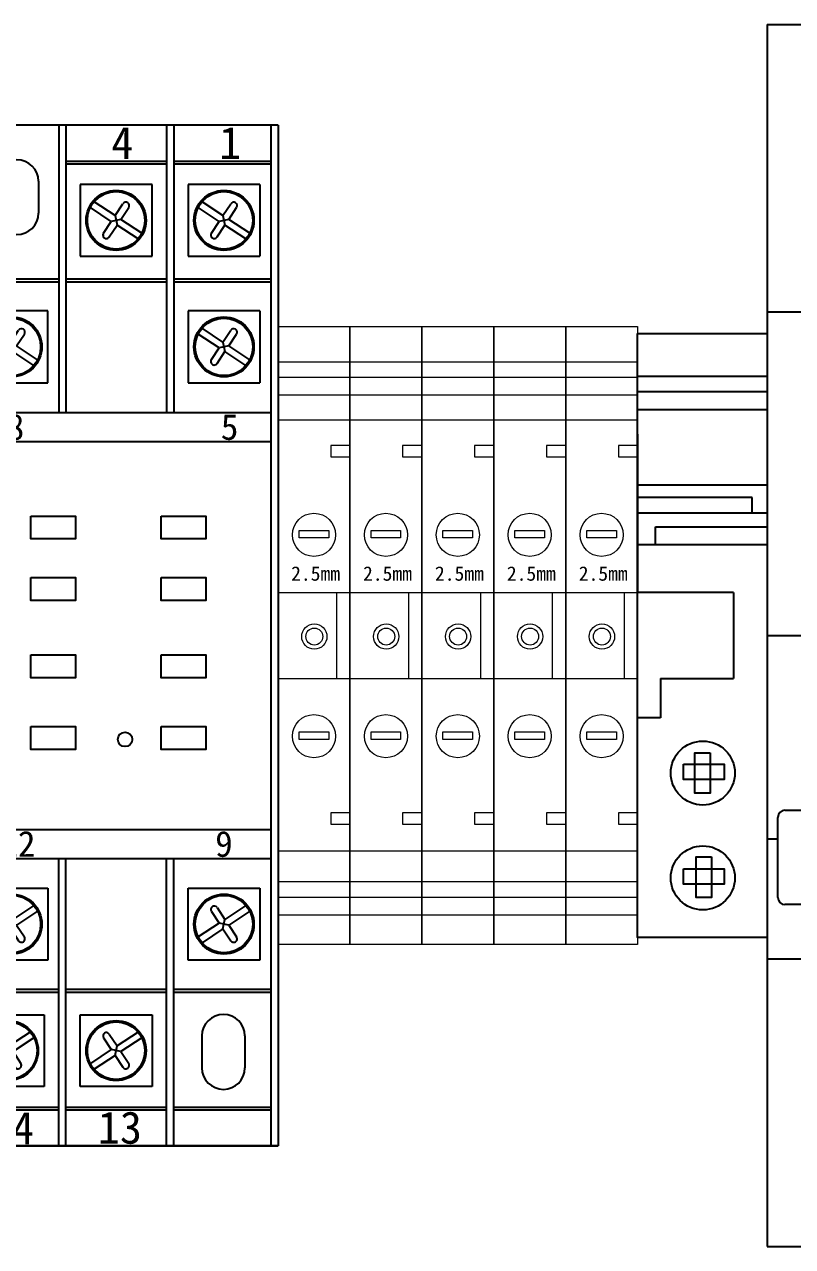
# Model space of a CAD drawing. Extents: x 965004 to 965704, y 79545 to 81545.
# Drawn here: x 965224.3 to 965277.7, y 80040.1 to 80125.1 of the extents above; entities that cross this region are included whole.
import ezdxf

# ---------------------------------------------------------------- set-up
doc = ezdxf.new("R2010")
doc.units = 0
doc.header["$MEASUREMENT"] = 0
doc.layers.add('LY-JS-YQJ', color=7, linetype='Continuous')
doc.layers.add('LY-二次控制图', color=7, linetype='Continuous', lineweight=18)

# ---------------------------------------------------------------- blocks, each defined once
blk = doc.blocks.new('HH52P')
at = {"layer": 'LY-JS-YQJ'}
for p, q in [((0, 71), (0, 0)), ((21.996, 71), (0, 71)), ((0, 71), (0, 68.5)), ((0.5, 71), (0.5, 0)), ((6.75, 71), (6.75, 51)), ((7.25, 71), (7.25, 51)), ((14.25, 71), (14.25, 51)), ((14.75, 71), (14.75, 51)), ((21.496, 71), (21.496, 0)), ((21.996, 71), (21.996, 0)), ((7.25, 68.5), (14.25, 68.5)), ((7.25, 68.3), (14.25, 68.3)), ((14.75, 68.5), (21.496, 68.5)), ((14.75, 68.3), (21.496, 68.3)), ((2.337, 67.092), (2.337, 64.879)), ((5.337, 67.092), (5.337, 64.879)), ((8.236, 66.873), (8.236, 61.873)), ((13.236, 66.873), (8.236, 66.873)), ((13.236, 61.873), (13.236, 66.873)), ((20.736, 66.873), (15.736, 66.873)), ((15.736, 66.873), (15.736, 61.873)), ((20.736, 66.873), (20.736, 61.873)), ((10.668, 64.705), (9.211, 65.666)), ((10.668, 64.705), (11.21, 65.527)), ((18.168, 64.705), (16.711, 65.666)), ((18.168, 64.705), (18.71, 65.527)), ((10.404, 64.305), (8.947, 65.266)), ((10.668, 64.705), (10.805, 64.04)), ((11.069, 64.441), (11.611, 65.263)), ((17.904, 64.305), (16.447, 65.266)), ((18.168, 64.705), (18.305, 64.04)), ((18.569, 64.441), (19.111, 65.263)), ((9.862, 63.483), (10.404, 64.305)), ((10.263, 63.219), (10.805, 64.04)), ((11.069, 64.441), (10.404, 64.305)), ((12.262, 63.079), (10.805, 64.04)), ((12.526, 63.48), (11.069, 64.441)), ((17.362, 63.483), (17.904, 64.305)), ((17.763, 63.219), (18.305, 64.04)), ((18.569, 64.441), (17.904, 64.305)), ((19.762, 63.079), (18.305, 64.04)), ((20.026, 63.48), (18.569, 64.441)), ((8.236, 61.873), (13.236, 61.873)), ((15.736, 61.873), (20.736, 61.873)), ((0.5, 60.304), (6.75, 60.304)), ((0.5, 60.104), (6.75, 60.104)), ((7.25, 60.304), (14.25, 60.304)), ((7.25, 60.104), (14.25, 60.104)), ((14.75, 60.304), (21.496, 60.304)), ((14.75, 60.104), (21.496, 60.104)), ((0.986, 58.075), (0.986, 53.075)), ((5.986, 58.075), (0.986, 58.075)), ((5.986, 53.075), (5.986, 58.075)), ((15.736, 58.075), (15.736, 53.075)), ((20.736, 58.075), (15.736, 58.075)), ((20.736, 58.075), (20.736, 53.075)), ((3.154, 55.507), (1.697, 56.468)), ((3.418, 55.907), (1.961, 56.868)), ((3.418, 55.907), (3.96, 56.729)), ((3.819, 55.643), (4.361, 56.465)), ((17.904, 55.507), (16.447, 56.468)), ((18.168, 55.907), (16.711, 56.868)), ((18.168, 55.907), (18.71, 56.729)), ((18.569, 55.643), (19.111, 56.465)), ((2.612, 54.685), (3.154, 55.507)), ((3.819, 55.643), (3.154, 55.507)), ((3.418, 55.907), (3.555, 55.242)), ((5.276, 54.682), (3.819, 55.643)), ((17.362, 54.685), (17.904, 55.507)), ((18.569, 55.643), (17.904, 55.507)), ((18.168, 55.907), (18.305, 55.242)), ((20.026, 54.682), (18.569, 55.643)), ((3.013, 54.421), (3.555, 55.242)), ((5.012, 54.281), (3.555, 55.242)), ((17.763, 54.421), (18.305, 55.242)), ((19.762, 54.281), (18.305, 55.242)), ((0.986, 53.075), (5.986, 53.075)), ((15.736, 53.075), (20.736, 53.075)), ((0.5, 51), (21.496, 51)), ((0.5, 49), (21.496, 49)), ((0.5, 21.999), (21.496, 21.999)), ((0.5, 20), (21.496, 20)), ((6.75, 0), (6.75, 20)), ((7.25, 0), (7.25, 20)), ((14.25, 0), (14.25, 20)), ((14.75, 0), (14.75, 20)), ((0.986, 17.925), (5.986, 17.925)), ((0.986, 12.925), (0.986, 17.925)), ((5.986, 17.925), (5.986, 12.925)), ((15.736, 17.925), (20.736, 17.925)), ((15.736, 12.925), (15.736, 17.925)), ((20.736, 17.925), (20.736, 12.925)), ((2.612, 16.315), (3.154, 15.493)), ((3.013, 16.579), (3.555, 15.758)), ((5.012, 16.719), (3.555, 15.758)), ((5.276, 16.318), (3.819, 15.357)), ((17.362, 16.315), (17.904, 15.493)), ((17.763, 16.579), (18.305, 15.758)), ((19.762, 16.719), (18.305, 15.758)), ((20.026, 16.318), (18.569, 15.357)), ((3.154, 15.493), (1.697, 14.532)), ((3.819, 15.357), (3.154, 15.493)), ((3.418, 15.093), (3.555, 15.758)), ((3.819, 15.357), (4.361, 14.535)), ((17.904, 15.493), (16.447, 14.532)), ((18.569, 15.357), (17.904, 15.493)), ((18.168, 15.093), (18.305, 15.758)), ((18.569, 15.357), (19.111, 14.535)), ((3.418, 15.093), (1.961, 14.132)), ((3.418, 15.093), (3.96, 14.271)), ((18.168, 15.093), (16.711, 14.132)), ((18.168, 15.093), (18.71, 14.271)), ((5.986, 12.925), (0.986, 12.925)), ((20.736, 12.925), (15.736, 12.925)), ((0.5, 10.896), (6.75, 10.896)), ((0.5, 10.696), (6.75, 10.696)), ((7.25, 10.896), (14.25, 10.896)), ((7.25, 10.696), (14.25, 10.696)), ((14.75, 10.896), (21.496, 10.896)), ((14.75, 10.696), (21.496, 10.696)), ((0.736, 9.127), (5.736, 9.127)), ((0.736, 4.127), (0.736, 9.127)), ((5.736, 9.127), (5.736, 4.127)), ((8.236, 4.127), (8.236, 9.127)), ((8.236, 9.127), (13.236, 9.127)), ((13.236, 9.127), (13.236, 4.127)), ((2.763, 7.781), (3.305, 6.96)), ((4.762, 7.921), (3.305, 6.96)), ((10.263, 7.781), (10.805, 6.96)), ((12.262, 7.921), (10.805, 6.96)), ((2.362, 7.517), (2.904, 6.695)), ((3.168, 6.295), (3.305, 6.96)), ((5.026, 7.52), (3.569, 6.559)), ((9.862, 7.517), (10.404, 6.695)), ((10.668, 6.295), (10.805, 6.96)), ((12.526, 7.52), (11.069, 6.559)), ((16.698, 7.648), (16.698, 5.435)), ((19.698, 7.648), (19.698, 5.435)), ((2.904, 6.695), (1.447, 5.734)), ((3.168, 6.295), (1.711, 5.334)), ((3.569, 6.559), (2.904, 6.695)), ((3.168, 6.295), (3.71, 5.473)), ((3.569, 6.559), (4.111, 5.737)), ((10.404, 6.695), (8.947, 5.734)), ((10.668, 6.295), (9.211, 5.334)), ((11.069, 6.559), (10.404, 6.695)), ((10.668, 6.295), (11.21, 5.473)), ((11.069, 6.559), (11.611, 5.737)), ((5.736, 4.127), (0.736, 4.127)), ((13.236, 4.127), (8.236, 4.127)), ((0.5, 2.7), (6.75, 2.7)), ((7.25, 2.7), (14.25, 2.7)), ((14.75, 2.7), (21.496, 2.7)), ((0.5, 2.5), (6.75, 2.5)), ((7.25, 2.5), (14.25, 2.5)), ((14.75, 2.5), (21.496, 2.5)), ((0, 0), (21.996, 0)), ((21.996, 0), (0, 0))]:
    blk.add_line(p, q, dxfattribs=at)
for points in [[(4.814, 43.81), (7.91, 43.81), (7.91, 42.225), (4.814, 42.225)], [(13.87, 43.81), (16.966, 43.81), (16.966, 42.225), (13.87, 42.225)], [(4.814, 39.53), (7.91, 39.53), (7.91, 37.945), (4.814, 37.945)], [(13.87, 39.53), (16.966, 39.53), (16.966, 37.945), (13.87, 37.945)], [(4.814, 34.15), (7.91, 34.15), (7.91, 32.565), (4.814, 32.565)], [(13.87, 34.15), (16.966, 34.15), (16.966, 32.565), (13.87, 32.565)], [(4.814, 29.161), (7.91, 29.161), (7.91, 27.576), (4.814, 27.576)], [(13.87, 29.161), (16.966, 29.161), (16.966, 27.576), (13.87, 27.576)]]:
    blk.add_lwpolyline(points, close=True, dxfattribs=at)
for centre, radius in [((10.736, 64.373), 2.087), ((10.736, 64.373), 2), ((18.236, 64.373), 2.087), ((18.236, 64.373), 2), ((3.486, 55.575), 2.087), ((3.486, 55.575), 2), ((18.236, 55.575), 2.087), ((18.236, 55.575), 2), ((11.359, 28.273), 0.5), ((3.486, 15.425), 2.087), ((3.486, 15.425), 2), ((18.236, 15.425), 2.087), ((18.236, 15.425), 2), ((3.236, 6.627), 2.087), ((3.236, 6.627), 2), ((10.736, 6.627), 2.087), ((10.736, 6.627), 2)]:
    blk.add_circle(centre, radius, dxfattribs=at)
for centre, radius, start, end in [((3.837, 67.092), 1.5, 0, 180), ((11.41, 65.395), 0.24, 326.59494, 146.59494), ((18.91, 65.395), 0.24, 326.59494, 146.59494), ((3.837, 64.879), 1.5, 180, 0), ((10.062, 63.351), 0.24, 146.59494, 326.59494), ((17.562, 63.351), 0.24, 146.59494, 326.59494), ((4.16, 56.597), 0.24, 326.59494, 146.59494), ((18.91, 56.597), 0.24, 326.59494, 146.59494), ((2.812, 54.553), 0.24, 146.59494, 326.59494), ((17.562, 54.553), 0.24, 146.59494, 326.59494), ((2.812, 16.447), 0.24, 33.40506, 213.40506), ((17.562, 16.447), 0.24, 33.40506, 213.40506), ((4.16, 14.403), 0.24, 213.40506, 33.40506), ((18.91, 14.403), 0.24, 213.40506, 33.40506), ((18.198, 7.648), 1.5, 0, 180), ((2.562, 7.649), 0.24, 33.40506, 213.40506), ((10.062, 7.649), 0.24, 33.40506, 213.40506), ((3.91, 5.605), 0.24, 213.40506, 33.40506), ((11.41, 5.605), 0.24, 213.40506, 33.40506), ((18.198, 5.435), 1.5, 180, 0)]:
    blk.add_arc(centre, radius, start, end, dxfattribs=at)
for s, insert, char_height, width, attachment_point in [('{\\fSimSun|b0|i0|c134|p2;4}', (10.401, 70.884), 2.25, 1.09191, 1), ('{\\fSimSun|b0|i0|c134|p2;1}', (17.901, 70.884), 2.25, 1.09191, 1), ('{\\fSimSun|b0|i0|c134|p2;8}', (3.123, 50.907), 1.8, 0.87353, 1), ('{\\fSimSun|b0|i0|c134|p2;5}', (18.015, 50.907), 1.8, 0.87353, 1), ('{\\fSimSun|b0|i0|c134|p2;12}', (2.681, 21.907), 1.8, 0.87353, 1), ('{\\fSimSun|b0|i0|c134|p2;9}', (17.622, 21.907), 1.8, 0.87353, 1), ('{\\fSimSun|b0|i0|c134|p2;14}', (1.97, 0.116), 2.25, 1.09191, 7), ('{\\fSimSun|b0|i0|c134|p2;13}', (9.47, 0.116), 2.25, 1.09191, 7)]:
    blk.add_mtext(s, dxfattribs=dict(at, insert=insert, char_height=char_height, width=width, attachment_point=attachment_point))
blk = doc.blocks.new('端子堵头')
at = {"layer": 'LY-JS-YQJ'}
for p, q in [((0, 39.034), (9, 39.034)), ((0, 37.963), (9, 37.963)), ((0, 36.729), (9, 36.729)), ((0, 35), (0, 24)), ((9, 35), (9, 24)), ((9, 34.577), (9, 33.471)), ((0, 31.479), (9, 31.479)), ((7.971, 30.595), (0, 30.595)), ((7.971, 29.534), (7.971, 30.595)), ((0, 29.534), (9, 29.534)), ((1.246, 27.324), (1.246, 28.562)), ((1.246, 28.562), (9, 28.562)), ((0, 27.324), (9, 27.324)), ((6.658, 24), (0, 24)), ((6.658, 24), (6.658, 18)), ((1.59, 18), (1.59, 15.268)), ((1.59, 18), (6.658, 18)), ((1.59, 15.268), (0, 15.268))]:
    blk.add_line(p, q, dxfattribs=at)
for points in [[(0, 42), (9, 42), (9, 0), (0, 0)], [(5.058, 12.842), (5.058, 10.028), (3.992, 10.028), (3.992, 12.842)], [(3.198, 12.054), (6.012, 12.054), (6.012, 10.987), (3.198, 10.987)], [(5.128, 5.599), (5.128, 2.785), (4.062, 2.785), (4.062, 5.599)], [(3.198, 4.761), (6.012, 4.761), (6.012, 3.695), (3.198, 3.695)]]:
    blk.add_lwpolyline(points, close=True, dxfattribs=at)
for centre in [(4.536, 11.435), (4.536, 4.142)]:
    blk.add_circle(centre, 2.226, dxfattribs=at)
blk = doc.blocks.new('A$C567806E4')
for p, q in [((0, 40.534), (5, 40.534)), ((5, 40.534), (10, 40.534)), ((10, 40.534), (15, 40.534)), ((15, 40.534), (20, 40.534)), ((20, 40.534), (25, 40.534)), ((0, 39.463), (5, 39.463)), ((5, 39.463), (10, 39.463)), ((10, 39.463), (15, 39.463)), ((15, 39.463), (20, 39.463)), ((20, 39.463), (25, 39.463)), ((0, 38.228), (5, 38.228)), ((5, 38.228), (10, 38.228)), ((10, 38.228), (15, 38.228)), ((15, 38.228), (20, 38.228)), ((20, 38.228), (25, 38.228)), ((5, 34.707), (3.665, 34.707)), ((3.665, 34.707), (3.665, 33.926)), ((10, 34.707), (8.665, 34.707)), ((8.665, 34.707), (8.665, 33.926)), ((15, 34.707), (13.665, 34.707)), ((13.665, 34.707), (13.665, 33.926)), ((20, 34.707), (18.665, 34.707)), ((18.665, 34.707), (18.665, 33.926)), ((25, 34.707), (23.665, 34.707)), ((23.665, 34.707), (23.665, 33.926)), ((3.665, 33.926), (5, 33.926)), ((5, 33.926), (5, 32.82)), ((8.665, 33.926), (10, 33.926)), ((10, 33.926), (10, 32.82)), ((13.665, 33.926), (15, 33.926)), ((15, 33.926), (15, 32.82)), ((18.665, 33.926), (20, 33.926)), ((20, 33.926), (20, 32.82)), ((23.665, 33.926), (25, 33.926)), ((25, 33.926), (25, 32.82)), ((0, 24.5), (5, 24.5)), ((4.066, 24.5), (4.066, 18.5)), ((5, 24.5), (10, 24.5)), ((9.066, 24.5), (9.066, 18.5)), ((10, 24.5), (15, 24.5)), ((14.066, 24.5), (14.066, 18.5)), ((15, 24.5), (20, 24.5)), ((19.066, 24.5), (19.066, 18.5)), ((20, 24.5), (25, 24.5)), ((24.066, 24.5), (24.066, 18.5)), ((0, 18.5), (5, 18.5)), ((5, 18.5), (10, 18.5)), ((10, 18.5), (15, 18.5)), ((15, 18.5), (20, 18.5)), ((20, 18.5), (25, 18.5)), ((5, 9.167), (3.665, 9.167)), ((3.665, 9.167), (3.665, 8.386)), ((10, 9.167), (8.665, 9.167)), ((8.665, 9.167), (8.665, 8.386)), ((15, 9.167), (13.665, 9.167)), ((13.665, 9.167), (13.665, 8.386)), ((20, 9.167), (18.665, 9.167)), ((18.665, 9.167), (18.665, 8.386)), ((25, 9.167), (23.665, 9.167)), ((23.665, 9.167), (23.665, 8.386)), ((3.665, 8.386), (5, 8.386)), ((8.665, 8.386), (10, 8.386)), ((13.665, 8.386), (15, 8.386)), ((18.665, 8.386), (20, 8.386)), ((23.665, 8.386), (25, 8.386)), ((0, 4.383), (5, 4.383)), ((5, 4.383), (10, 4.383)), ((10, 4.383), (15, 4.383)), ((15, 4.383), (20, 4.383)), ((20, 4.383), (25, 4.383)), ((0, 3.312), (5, 3.312)), ((5, 3.312), (10, 3.312)), ((10, 3.312), (15, 3.312)), ((15, 3.312), (20, 3.312)), ((20, 3.312), (25, 3.312)), ((0, 2.077), (5, 2.077)), ((5, 2.077), (10, 2.077)), ((10, 2.077), (15, 2.077)), ((15, 2.077), (20, 2.077)), ((20, 2.077), (25, 2.077))]:
    blk.add_line(p, q)
for points in [[(0, 43), (5, 43), (5, 0), (0, 0)], [(5, 43), (10, 43), (10, 0), (5, 0)], [(10, 43), (15, 43), (15, 0), (10, 0)], [(15, 43), (20, 43), (20, 0), (15, 0)], [(20, 43), (25, 43), (25, 0), (20, 0)], [(0, 36.5), (5, 36.5), (5, 6.5), (0, 6.5)], [(5, 36.5), (10, 36.5), (10, 6.5), (5, 6.5)], [(10, 36.5), (15, 36.5), (15, 6.5), (10, 6.5)], [(15, 36.5), (20, 36.5), (20, 6.5), (15, 6.5)], [(20, 36.5), (25, 36.5), (25, 6.5), (20, 6.5)], [(1.466, 28.803), (3.526, 28.803), (3.526, 28.287), (1.466, 28.287)], [(6.466, 28.803), (8.526, 28.803), (8.526, 28.287), (6.466, 28.287)], [(11.466, 28.803), (13.526, 28.803), (13.526, 28.287), (11.466, 28.287)], [(16.466, 28.803), (18.526, 28.803), (18.526, 28.287), (16.466, 28.287)], [(21.466, 28.803), (23.526, 28.803), (23.526, 28.287), (21.466, 28.287)], [(1.466, 14.789), (3.526, 14.789), (3.526, 14.273), (1.466, 14.273)], [(6.466, 14.789), (8.526, 14.789), (8.526, 14.273), (6.466, 14.273)], [(11.466, 14.789), (13.526, 14.789), (13.526, 14.273), (11.466, 14.273)], [(16.466, 14.789), (18.526, 14.789), (18.526, 14.273), (16.466, 14.273)], [(21.466, 14.789), (23.526, 14.789), (23.526, 14.273), (21.466, 14.273)]]:
    blk.add_lwpolyline(points, close=True)
for centre, radius in [((2.5, 28.5), 1.5), ((7.5, 28.5), 1.5), ((12.5, 28.5), 1.5), ((17.5, 28.5), 1.5), ((22.5, 28.5), 1.5), ((2.523, 21.425), 0.879), ((2.523, 21.425), 0.879), ((7.523, 21.425), 0.879), ((7.523, 21.425), 0.879), ((12.523, 21.425), 0.879), ((12.523, 21.425), 0.879), ((17.523, 21.425), 0.879), ((17.523, 21.425), 0.879), ((22.523, 21.425), 0.879), ((22.523, 21.425), 0.879), ((2.523, 21.425), 0.59), ((7.523, 21.425), 0.59), ((12.523, 21.425), 0.59), ((17.523, 21.425), 0.59), ((22.523, 21.425), 0.59), ((2.5, 14.5), 1.5), ((7.5, 14.5), 1.5), ((12.5, 14.5), 1.5), ((17.5, 14.5), 1.5), ((22.5, 14.5), 1.5)]:
    blk.add_circle(centre, radius)
at = {"char_height": 1, "width": 2.56918, "attachment_point": 1}
for insert in [(0.91, 26.31), (5.91, 26.31), (10.91, 26.31), (15.91, 26.31), (20.91, 26.31)]:
    blk.add_mtext('2.5mm', dxfattribs=dict(at, insert=insert))
blk = doc.blocks.new('A$C4B0B1584')
at = {"layer": 'LY-二次控制图', "color": 0, "lineweight": -3}
for name, p in [('HH52P', (9, -35.5)), ('A$C567806E4', (30.996, -21.5))]:
    blk.add_blockref(name, p, dxfattribs=at)
at = {"layer": 'LY-二次控制图', "lineweight": -3}
blk.add_blockref('端子堵头', (55.996, -21), dxfattribs=at)
blk = doc.blocks.new('微端3P+MX+OF左-81mm-2022.1')
at = {"color": 0}
for p, q in [((0, 42.5), (0, -42.5)), ((0, 42.5), (27, 42.5)), ((0.75, -18.214), (0.75, -12.656)), ((1.25, -12.156), (7.7, -12.156)), ((0.75, -14.156), (0, -14.156)), ((7.7, -18.714), (1.25, -18.714)), ((0, -42.5), (31, -42.5))]:
    blk.add_line(p, q, dxfattribs=at)
at = {"color": 0, "ltscale": 0.3}
blk.add_line((0, 22.5), (27, 22.5), dxfattribs=at)
at = {"color": 1, "lineweight": -3}
blk.add_line((0, 0), (27, 0), dxfattribs=at)
at = {"color": 0, "ltscale": 10}
blk.add_line((0, -22.5), (9, -22.5), dxfattribs=at)
at = {"color": 0}
for centre, start, end in [((1.25, -12.656), 90, 180), ((1.25, -18.214), 180, 270)]:
    blk.add_arc(centre, 0.5, start, end, dxfattribs=at)

msp = doc.modelspace()

# ---------------------------------------------------------------- block references
at = {"color": 2}
msp.add_blockref('微端3P+MX+OF左-81mm-2022.1', (965275.891, 80082.595), dxfattribs=at)
at = {"layer": 'LY-二次控制图', "color": 0, "lineweight": -3}
msp.add_blockref('A$C4B0B1584', (965210.895, 80082.595), dxfattribs=at)

doc.saveas('drawing.dxf')
